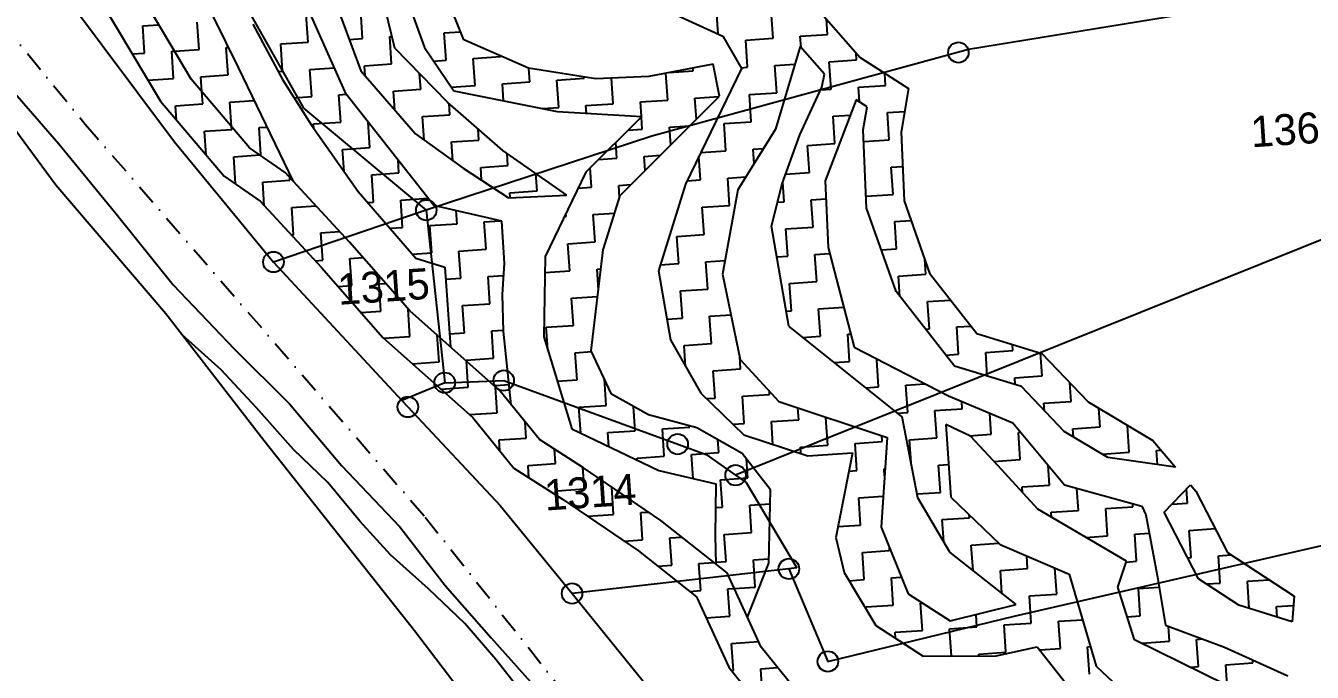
# Model space of a CAD drawing. Header units: metres. Extents: x 302356 to 305648, y 1939949 to 1943623.
# Drawn here: x 302956.7 to 303270.3, y 1940550 to 1940707.5 of the extents above; entities that cross this region are included whole.
import ezdxf

# ---------------------------------------------------------------- set-up
doc = ezdxf.new("R2010")
doc.units = ezdxf.units.M
doc.linetypes.add('DASHDOT', pattern=[1, 0.5, -0.25, 0, -0.25])
for name, color, linetype in [('LINE_WATER', 4, 'Continuous'), ('POLY_HATCH', 12, 'Continuous'), ('POLY_PARCEL', 6, 'Continuous'), ('POLY_WATER', 4, 'Continuous'), ('TEXT_PARCEL', 7, 'Continuous'), ('V_BOUND_STREAM_LINE', 7, 'DASHDOT')]:
    doc.layers.add(name, color=color, linetype=linetype)
doc.styles.add('TEXT_MAP', font='')
doc.styles.get('TEXT_MAP').set_extended_font_data('Kruti Dev 050')

msp = doc.modelspace()

# ---------------------------------------------------------------- linework, layer by layer
for centre in [(303184.03, 1940701.02), (303054.34, 1940662.62), (303017.09, 1940649.97), (303058.83, 1940620.57), (303073.22, 1940621.09), (303049.85, 1940614.66), (303115.61, 1940605.61), (303129.73, 1940598.04), (303142.72, 1940575.23), (303089.87, 1940569.22), (303152.22, 1940552.68)]:
    msp.add_circle(centre, 2.5)
at = {"layer": 'LINE_WATER'}
for p, q in [((302950.88, 1940694.77), (302964.75, 1940678.74)), ((302964.75, 1940678.74), (302978.79, 1940661.75)), ((302978.79, 1940661.75), (302992.64, 1940644.43)), ((302992.64, 1940644.43), (303007.56, 1940628.79)), ((303004.35, 1940623.74), (302994.84, 1940632.21)), ((303007.56, 1940628.79), (303021.03, 1940615.41)), ((303012.93, 1940614.44), (303004.35, 1940623.74)), ((303021.03, 1940615.41), (303033.65, 1940600.37)), ((303022, 1940604.31), (303012.93, 1940614.44)), ((303030.38, 1940596.28), (303022, 1940604.31)), ((303033.65, 1940600.37), (303047.88, 1940585.43)), ((303038.11, 1940586.82), (303030.38, 1940596.28)), ((303045.65, 1940578.62), (303038.11, 1940586.82)), ((303047.88, 1940585.43), (303058.95, 1940571.14)), ((303054.92, 1940570.34), (303045.65, 1940578.62)), ((303063.76, 1940561.91), (303054.92, 1940570.34)), ((303058.95, 1940571.14), (303070.12, 1940558.47)), ((303071.33, 1940553.19), (303063.76, 1940561.91)), ((303070.12, 1940558.47), (303081.74, 1940545.4)), ((303076.87, 1940546.04), (303071.33, 1940553.19))]:
    msp.add_line(p, q, dxfattribs=at)
at = {"layer": 'POLY_HATCH'}
for p, q in [((303046.65, 1940702.06), (303040.18, 1940729.14)), ((303063.52, 1940704.06), (303056.75, 1940720.84)), ((302997.06, 1940694.53), (302982.85, 1940718.34)), ((303031.08, 1940716.27), (303038.38, 1940696.54)), ((303048.64, 1940716.78), (303053.93, 1940702.22)), ((302975.36, 1940712.94), (302989.55, 1940689.15)), ((303034.81, 1940690.85), (303025.05, 1940712.73)), ((303148.23, 1940713.26), (303160.05, 1940699.8)), ((303008.54, 1940697.36), (303002.39, 1940709.88)), ((303113.48, 1940711.02), (303126.59, 1940705.01)), ((303012.1, 1940707.88), (303019.31, 1940694.44)), ((303079.25, 1940697.16), (303063.52, 1940704.06)), ((303126.59, 1940705.01), (303131.2, 1940697.1)), ((303059.57, 1940688.83), (303046.65, 1940702.06)), ((303053.93, 1940702.22), (303061.08, 1940691.7)), ((303145.46, 1940702.47), (303139.44, 1940682.36)), ((303151.4, 1940695.7), (303145.46, 1940702.47)), ((303021.96, 1940669.58), (303008.54, 1940697.36)), ((303095.67, 1940694.62), (303079.25, 1940697.16)), ((303124.29, 1940698.2), (303108.57, 1940695.16)), ((303131.2, 1940697.1), (303117.48, 1940668.96)), ((303125.81, 1940690.35), (303124.29, 1940698.2)), ((303160.05, 1940699.8), (303171.89, 1940692.21)), ((303011.28, 1940677.78), (302997.06, 1940694.53)), ((303019.31, 1940694.44), (303026.36, 1940683.31)), ((303038.38, 1940696.54), (303051.68, 1940681.19)), ((303108.57, 1940695.16), (303095.67, 1940694.62)), ((303150.74, 1940692.56), (303151.4, 1940695.7)), ((303056.21, 1940663.78), (303034.81, 1940690.85)), ((303061.08, 1940691.7), (303086.25, 1940686.65)), ((303145.35, 1940680.95), (303150.74, 1940692.56)), ((303171.89, 1940692.21), (303170.09, 1940681.61)), ((302989.55, 1940689.15), (303005.05, 1940670.91)), ((303072.96, 1940677.14), (303059.57, 1940688.83)), ((303111.2, 1940675.78), (303125.81, 1940690.35)), ((303159.1, 1940689.48), (303151.55, 1940669.75)), ((303161.8, 1940687.75), (303159.1, 1940689.48)), ((303160.85, 1940682.19), (303161.8, 1940687.75)), ((303086.25, 1940686.65), (303106.9, 1940685.39)), ((303106.9, 1940685.39), (303093.22, 1940671.87)), ((303026.36, 1940683.31), (303037.73, 1940667.17)), ((303051.68, 1940681.19), (303063.3, 1940672.84)), ((303139.44, 1940682.36), (303130.27, 1940667.59)), ((303161.66, 1940663.12), (303160.85, 1940682.19)), ((303170.09, 1940681.61), (303170.79, 1940664.88)), ((303141.07, 1940669.05), (303145.35, 1940680.95)), ((303019.93, 1940671.77), (303011.28, 1940677.78)), ((303088.62, 1940666.26), (303072.96, 1940677.14)), ((303101.57, 1940666.18), (303111.2, 1940675.78)), ((303063.3, 1940672.84), (303074.4, 1940665.63)), ((303093.22, 1940671.87), (303083.32, 1940651.32)), ((303005.05, 1940670.91), (303013.85, 1940664.79)), ((303035.62, 1940654.77), (303019.93, 1940671.77)), ((303117.48, 1940668.96), (303110.92, 1940647.84)), ((303138.49, 1940658.71), (303141.07, 1940669.05)), ((303151.55, 1940669.75), (303152.28, 1940653.47)), ((303037.73, 1940667.17), (303051.77, 1940650.88)), ((303074.4, 1940665.63), (303088.62, 1940666.26)), ((303097.48, 1940652.97), (303101.57, 1940666.18)), ((303130.27, 1940667.59), (303126.57, 1940647.02)), ((303013.85, 1940664.79), (303028.79, 1940648.61)), ((303072.72, 1940659.92), (303056.21, 1940663.78)), ((303168.84, 1940642.8), (303161.66, 1940663.12)), ((303170.79, 1940664.88), (303177.02, 1940647.27)), ((303073.41, 1940649.69), (303072.72, 1940659.92)), ((303142.68, 1940634.32), (303138.49, 1940658.71)), ((303050.32, 1940638.09), (303035.62, 1940654.77)), ((303094.5, 1940628.36), (303097.48, 1940652.97)), ((303152.28, 1940653.47), (303158.64, 1940629.22)), ((303051.77, 1940650.88), (303058.88, 1940648.71)), ((303083.32, 1940651.32), (303082.99, 1940631.73)), ((303028.79, 1940648.61), (303043.79, 1940631.59)), ((303058.88, 1940648.71), (303060.22, 1940629.27)), ((303072.93, 1940642.03), (303073.41, 1940649.69)), ((303110.92, 1940647.84), (303113.87, 1940630.98)), ((303126.57, 1940647.02), (303130.88, 1940626.26)), ((303177.02, 1940647.27), (303188.5, 1940632.53)), ((303073.2, 1940633.1), (303072.93, 1940642.03)), ((303183.04, 1940624.57), (303168.84, 1940642.8)), ((303072.33, 1940618.48), (303050.32, 1940638.09)), ((303170.31, 1940612.23), (303142.68, 1940634.32)), ((303043.79, 1940631.59), (303065.66, 1940612.09)), ((303075.04, 1940615.16), (303073.2, 1940633.1)), ((303082.99, 1940631.73), (303089.8, 1940609.32)), ((303188.5, 1940632.53), (303204.35, 1940627.73)), ((303099.52, 1940617.76), (303094.5, 1940628.36)), ((303113.87, 1940630.98), (303121.27, 1940618.05)), ((303158.64, 1940629.22), (303181.59, 1940617.34)), ((303130.88, 1940626.26), (303140.28, 1940616.01)), ((303204.35, 1940627.73), (303215.64, 1940615.91)), ((303199.37, 1940619.62), (303183.04, 1940624.57)), ((303081.92, 1940606.73), (303072.33, 1940618.48)), ((303209.84, 1940608.65), (303199.37, 1940619.62)), ((303108.49, 1940612.73), (303099.52, 1940617.76)), ((303121.27, 1940618.05), (303131.76, 1940607.87)), ((303140.28, 1940616.01), (303166.65, 1940607.26)), ((303181.59, 1940617.34), (303197.28, 1940610.78)), ((303215.64, 1940615.91), (303231.38, 1940606.49)), ((303120.31, 1940609.55), (303108.49, 1940612.73)), ((303174.18, 1940592.53), (303170.31, 1940612.23)), ((303065.66, 1940612.09), (303075.72, 1940599.77)), ((303089.8, 1940609.32), (303111.05, 1940599.15)), ((303131.34, 1940603.33), (303120.31, 1940609.55)), ((303180.97, 1940610.4), (303182.16, 1940592.7)), ((303186.97, 1940607.54), (303180.97, 1940610.4)), ((303197.28, 1940610.78), (303209.92, 1940595.66)), ((303092.64, 1940599.86), (303081.92, 1940606.73)), ((303131.76, 1940607.87), (303147.36, 1940602.75)), ((303166.65, 1940607.26), (303165.22, 1940585.39)), ((303193.62, 1940600.37), (303186.97, 1940607.54)), ((303220.41, 1940602.33), (303209.84, 1940608.65)), ((303231.38, 1940606.49), (303236.9, 1940600.01)), ((303138.24, 1940594.51), (303131.34, 1940603.33)), ((303147.36, 1940602.75), (303158.2, 1940603.48)), ((303158.2, 1940603.48), (303154.14, 1940582.89)), ((303075.72, 1940599.77), (303087.57, 1940592.19)), ((303111.49, 1940587.01), (303092.64, 1940599.86)), ((303203.42, 1940589.78), (303193.62, 1940600.37)), ((303236.9, 1940600.01), (303220.41, 1940602.33)), ((303111.05, 1940599.15), (303124.88, 1940595.93)), ((303124.88, 1940595.93), (303124.73, 1940583.32)), ((303137.79, 1940576.58), (303138.24, 1940594.51)), ((303209.92, 1940595.66), (303228.76, 1940590.51)), ((303234.17, 1940589.03), (303240.58, 1940595.69)), ((303240.58, 1940595.69), (303241.86, 1940594.19)), ((303241.86, 1940594.19), (303249.58, 1940579.2)), ((303087.57, 1940592.19), (303106.04, 1940579.59)), ((303181.97, 1940579.26), (303174.18, 1940592.53)), ((303182.16, 1940592.7), (303194.19, 1940581.17)), ((303228.76, 1940590.51), (303229.67, 1940588.36)), ((303224.97, 1940577.08), (303203.42, 1940589.78)), ((303229.67, 1940588.36), (303232.46, 1940573.6)), ((303242.51, 1940572.83), (303234.17, 1940589.03)), ((303127.66, 1940574.24), (303111.49, 1940587.01)), ((303165.22, 1940585.39), (303171.76, 1940569.14)), ((303124.73, 1940583.32), (303124.94, 1940576.39)), ((303154.14, 1940582.89), (303156.17, 1940574.31)), ((303194.19, 1940581.17), (303211.02, 1940573.96)), ((303106.04, 1940579.59), (303120.22, 1940568.39)), ((303198.08, 1940566.56), (303181.97, 1940579.26)), ((303249.58, 1940579.2), (303265.83, 1940568.55)), ((303132.61, 1940563.47), (303137.79, 1940576.58)), ((303222.85, 1940570.77), (303224.97, 1940577.08)), ((303135.97, 1940556.18), (303127.66, 1940574.24)), ((303156.17, 1940574.31), (303163.94, 1940561.41)), ((303211.02, 1940573.96), (303217.61, 1940551.54)), ((303232.46, 1940573.6), (303234.48, 1940561.48)), ((303252.38, 1940566.36), (303242.51, 1940572.83)), ((303120.22, 1940568.39), (303128.09, 1940551.31)), ((303171.76, 1940569.14), (303182.01, 1940562.57)), ((303226.98, 1940557.98), (303222.85, 1940570.77)), ((303265.83, 1940568.55), (303265.36, 1940562.3)), ((303182.01, 1940562.57), (303198.08, 1940566.56)), ((303265.36, 1940562.3), (303252.38, 1940566.36)), ((303163.94, 1940561.41), (303175.44, 1940553.96)), ((303234.48, 1940561.48), (303248.89, 1940556.17)), ((303145.21, 1940544.67), (303135.97, 1940556.18)), ((303193.23, 1940554.07), (303203.25, 1940556.2)), ((303203.25, 1940556.2), (303217.94, 1940537.59)), ((303254.78, 1940544.25), (303226.98, 1940557.98)), ((303248.89, 1940556.17), (303264.32, 1940549.14)), ((303175.44, 1940553.96), (303193.23, 1940554.07)), ((303128.09, 1940551.31), (303138.62, 1940538.18)), ((303217.61, 1940551.54), (303228.08, 1940541.72))]:
    msp.add_line(p, q, dxfattribs=at)
at = {"layer": 'POLY_HATCH', "linetype": 'Continuous'}
for p, q in [((303025.53, 1940703.54), (303025.08, 1940710.17)), ((303038.81, 1940704.43), (303038.36, 1940711.07)), ((303125.44, 1940705.54), (303125.12, 1940710.24)), ((303138.85, 1940704.5), (303138.4, 1940711.14)), ((302985.24, 1940707.49), (302989.17, 1940707.76)), ((302985.69, 1940700.85), (302985.24, 1940707.49)), ((302998.97, 1940701.75), (302998.52, 1940708.39)), ((303152.13, 1940705.39), (303151.88, 1940709.11)), ((303018.89, 1940703.09), (303025.53, 1940703.54)), ((303035.54, 1940704.21), (303038.81, 1940704.43)), ((303045.44, 1940704.88), (303045.97, 1940704.91)), ((303045.89, 1940698.24), (303045.44, 1940704.88)), ((303058.72, 1940705.77), (303062.72, 1940706.04)), ((303059.17, 1940699.13), (303058.72, 1940705.77)), ((303132.21, 1940704.05), (303138.85, 1940704.5)), ((303132.65, 1940697.41), (303132.21, 1940704.05)), ((303145.49, 1940704.95), (303152.13, 1940705.39)), ((303145.67, 1940702.23), (303145.49, 1940704.95)), ((302982.69, 1940700.65), (302985.69, 1940700.85)), ((302992.33, 1940701.3), (302992.99, 1940701.34)), ((302992.77, 1940694.66), (302992.33, 1940701.3)), ((302992.99, 1940701.34), (302998.97, 1940701.75)), ((303005.61, 1940702.19), (303006.15, 1940702.23)), ((303006.05, 1940695.55), (303005.61, 1940702.19)), ((303019.33, 1940696.45), (303018.89, 1940703.09)), ((303065.81, 1940699.58), (303072.45, 1940700.03)), ((303072.45, 1940700.03), (303072.44, 1940700.14)), ((303159.21, 1940699.2), (303159.1, 1940700.88)), ((303025.97, 1940696.9), (303031.93, 1940697.3)), ((303026.42, 1940690.26), (303025.97, 1940696.9)), ((303039.25, 1940697.79), (303045.89, 1940698.24)), ((303039.42, 1940695.34), (303039.25, 1940697.79)), ((303056.17, 1940698.93), (303059.17, 1940699.13)), ((303066.26, 1940692.94), (303065.81, 1940699.58)), ((303079.54, 1940693.83), (303079.31, 1940697.15)), ((303119.38, 1940696.52), (303119.33, 1940697.24)), ((303131.08, 1940697.31), (303132.65, 1940697.41)), ((303139.29, 1940697.86), (303144.18, 1940698.19)), ((303139.74, 1940691.22), (303139.29, 1940697.86)), ((303152.57, 1940698.75), (303159.21, 1940699.2)), ((303153.02, 1940692.11), (303152.57, 1940698.75)), ((302986.52, 1940694.24), (302992.77, 1940694.66)), ((302999.41, 1940695.11), (303006.05, 1940695.55)), ((302999.66, 1940691.46), (302999.41, 1940695.11)), ((303018.27, 1940696.38), (303019.33, 1940696.45)), ((303052.98, 1940692.04), (303052.72, 1940695.84)), ((303072.9, 1940693.39), (303079.54, 1940693.83)), ((303086.18, 1940694.28), (303092.82, 1940694.73)), ((303086.62, 1940687.64), (303086.18, 1940694.28)), ((303092.82, 1940694.73), (303092.79, 1940695.06)), ((303099.9, 1940688.54), (303099.48, 1940694.78)), ((303113.18, 1940689.43), (303112.74, 1940695.97)), ((303113.57, 1940696.13), (303119.38, 1940696.52)), ((303166.3, 1940693.01), (303166.1, 1940695.92)), ((302999.86, 1940688.47), (302999.66, 1940691.46)), ((303033.06, 1940690.7), (303034.83, 1940690.82)), ((303033.51, 1940684.06), (303033.06, 1940690.7)), ((303046.34, 1940691.6), (303052.98, 1940692.04)), ((303046.65, 1940687), (303046.34, 1940691.6)), ((303060.5, 1940692.55), (303066.26, 1940692.94)), ((303073.17, 1940689.27), (303072.9, 1940693.39)), ((303133.1, 1940690.77), (303139.74, 1940691.22)), ((303133.55, 1940684.13), (303133.1, 1940690.77)), ((303150.45, 1940691.94), (303153.02, 1940692.11)), ((303159.66, 1940692.56), (303166.3, 1940693.01)), ((303159.9, 1940688.96), (303159.66, 1940692.56)), ((302993.22, 1940688.02), (302999.86, 1940688.47)), ((302993.46, 1940684.56), (302993.22, 1940688.02)), ((303006.5, 1940688.91), (303012.43, 1940689.31)), ((303006.9, 1940682.94), (303006.5, 1940688.91)), ((303022.15, 1940689.97), (303026.42, 1940690.26)), ((303060.07, 1940685.85), (303059.88, 1940688.56)), ((303082.65, 1940687.37), (303086.62, 1940687.64)), ((303093.26, 1940688.09), (303099.9, 1940688.54)), ((303093.39, 1940686.22), (303093.26, 1940688.09)), ((303106.54, 1940688.98), (303113.18, 1940689.43)), ((303106.78, 1940685.4), (303106.54, 1940688.98)), ((303119.82, 1940689.88), (303125.74, 1940690.28)), ((303120.17, 1940684.72), (303119.82, 1940689.88)), ((303053.43, 1940685.41), (303060.07, 1940685.85)), ((303053.81, 1940679.66), (303053.43, 1940685.41)), ((303106.99, 1940682.34), (303106.79, 1940685.28)), ((303153.47, 1940685.47), (303157.68, 1940685.76)), ((303153.92, 1940678.83), (303153.47, 1940685.47)), ((303166.75, 1940686.37), (303170.94, 1940686.65)), ((303167.19, 1940679.73), (303166.75, 1940686.37)), ((303000.31, 1940681.83), (303006.95, 1940682.27)), ((303000.7, 1940676.03), (303000.31, 1940681.83)), ((303006.95, 1940682.27), (303006.9, 1940682.94)), ((303013.59, 1940682.72), (303015.55, 1940682.85)), ((303014.04, 1940676.08), (303013.59, 1940682.72)), ((303026.87, 1940683.62), (303033.51, 1940684.06)), ((303026.94, 1940682.49), (303026.87, 1940683.62)), ((303040.59, 1940677.87), (303040.18, 1940684.06)), ((303067.15, 1940679.66), (303066.97, 1940682.37)), ((303103.58, 1940682.11), (303106.99, 1940682.34)), ((303113.63, 1940682.79), (303118.57, 1940683.12)), ((303113.92, 1940678.49), (303113.63, 1940682.79)), ((303126.91, 1940683.69), (303133.55, 1940684.13)), ((303127.36, 1940677.05), (303126.91, 1940683.69)), ((303060.51, 1940679.21), (303067.15, 1940679.66)), ((303060.82, 1940674.62), (303060.51, 1940679.21)), ((303100.8, 1940675.26), (303100.54, 1940679.11)), ((303147.28, 1940678.39), (303153.92, 1940678.83)), ((303147.72, 1940671.75), (303147.28, 1940678.39)), ((303160.97, 1940679.31), (303167.19, 1940679.73)), ((303007.4, 1940675.63), (303013.76, 1940676.06)), ((303007.84, 1940669), (303007.4, 1940675.63)), ((303013.76, 1940676.06), (303014.04, 1940676.08)), ((303033.95, 1940677.42), (303040.59, 1940677.87)), ((303034.32, 1940672.02), (303033.95, 1940677.42)), ((303074.24, 1940673.47), (303074.04, 1940676.39)), ((303096.34, 1940674.96), (303100.8, 1940675.26)), ((303107.44, 1940675.7), (303111.4, 1940675.97)), ((303107.67, 1940672.25), (303107.44, 1940675.7)), ((303121.16, 1940669.96), (303120.78, 1940675.72)), ((303121.22, 1940676.63), (303127.36, 1940677.05)), ((303134, 1940677.49), (303136.53, 1940677.66)), ((303134.23, 1940673.97), (303134, 1940677.49)), ((303047.68, 1940671.68), (303047.47, 1940674.83)), ((303067.6, 1940673.02), (303074.24, 1940673.47)), ((303067.81, 1940669.91), (303067.6, 1940673.02)), ((303094.61, 1940668.17), (303094.29, 1940672.93)), ((303167.64, 1940673.09), (303170.44, 1940673.28)), ((303168.09, 1940666.45), (303167.64, 1940673.09)), ((303007.81, 1940668.99), (303007.84, 1940669)), ((303014.48, 1940669.44), (303021.12, 1940669.89)), ((303014.87, 1940663.69), (303014.48, 1940669.44)), ((303021.05, 1940671), (303021.01, 1940671.54)), ((303021.12, 1940669.89), (303021.08, 1940670.53)), ((303041.04, 1940671.23), (303047.68, 1940671.68)), ((303041.49, 1940664.59), (303041.04, 1940671.23)), ((303081.33, 1940667.28), (303081.04, 1940671.53)), ((303101.25, 1940668.62), (303104.22, 1940668.82)), ((303117.86, 1940669.74), (303121.16, 1940669.96)), ((303127.8, 1940670.41), (303132.2, 1940670.7)), ((303128.25, 1940663.77), (303127.8, 1940670.41)), ((303141.53, 1940664.66), (303141.21, 1940669.44)), ((303141.9, 1940671.36), (303147.72, 1940671.75)), ((303054.77, 1940665.49), (303054.76, 1940665.61)), ((303074.69, 1940666.83), (303081.33, 1940667.28)), ((303074.77, 1940665.65), (303074.69, 1940666.83)), ((303088.07, 1940666.23), (303088.04, 1940666.66)), ((303091.33, 1940667.95), (303094.61, 1940668.17)), ((303101.44, 1940665.76), (303101.25, 1940668.62)), ((303161.54, 1940666.01), (303168.09, 1940666.45)), ((303021.57, 1940663.25), (303027.43, 1940663.64)), ((303022.02, 1940656.61), (303021.57, 1940663.25)), ((303040.04, 1940664.49), (303041.49, 1940664.59)), ((303048.13, 1940665.04), (303054.77, 1940665.49)), ((303048.58, 1940658.4), (303048.13, 1940665.04)), ((303061.85, 1940659.29), (303061.64, 1940662.51)), ((303121.61, 1940663.32), (303128.25, 1940663.77)), ((303122.06, 1940656.68), (303121.61, 1940663.32)), ((303139.95, 1940664.55), (303141.53, 1940664.66)), ((303148.17, 1940665.11), (303151.75, 1940665.35)), ((303148.62, 1940658.47), (303148.17, 1940665.11)), ((303055.22, 1940658.85), (303061.85, 1940659.29)), ((303068.49, 1940659.74), (303072.36, 1940660)), ((303068.94, 1940653.1), (303068.49, 1940659.74)), ((303088.01, 1940661.06), (303088.41, 1940661.08)), ((303088.41, 1940661.08), (303088.37, 1940661.79)), ((303095.05, 1940661.53), (303100.24, 1940661.88)), ((303095.5, 1940654.89), (303095.05, 1940661.53)), ((303168.54, 1940659.81), (303172.49, 1940660.08)), ((303168.98, 1940653.17), (303168.54, 1940659.81)), ((303021.44, 1940656.57), (303022.02, 1940656.61)), ((303028.66, 1940657.06), (303033.23, 1940657.37)), ((303029.1, 1940650.42), (303028.66, 1940657.06)), ((303045.47, 1940658.19), (303048.58, 1940658.4)), ((303055.66, 1940652.21), (303055.22, 1940658.85)), ((303115.42, 1940656.23), (303122.06, 1940656.68)), ((303115.87, 1940649.59), (303115.42, 1940656.23)), ((303141.98, 1940658.02), (303148.62, 1940658.47)), ((303142.43, 1940651.38), (303141.98, 1940658.02)), ((303062.3, 1940652.65), (303068.94, 1940653.1)), ((303088.86, 1940654.44), (303095.5, 1940654.89)), ((303089.31, 1940647.8), (303088.86, 1940654.44)), ((303165.26, 1940652.92), (303168.98, 1940653.17)), ((303027.24, 1940650.29), (303029.1, 1940650.42)), ((303035.74, 1940650.87), (303038.88, 1940651.08)), ((303036.19, 1940644.23), (303035.74, 1940650.87)), ((303050.9, 1940651.89), (303055.66, 1940652.21)), ((303062.75, 1940646.01), (303062.3, 1940652.65)), ((303122.51, 1940650.04), (303127.17, 1940650.35)), ((303122.95, 1940643.4), (303122.51, 1940650.04)), ((303139.78, 1940651.2), (303142.43, 1940651.38)), ((303149.07, 1940651.83), (303152.65, 1940652.07)), ((303149.51, 1940645.19), (303149.07, 1940651.83)), ((303176.07, 1940646.98), (303175.82, 1940650.64)), ((303069.39, 1940646.46), (303073.22, 1940646.72)), ((303083.26, 1940647.4), (303089.31, 1940647.8)), ((303095.95, 1940648.25), (303096.92, 1940648.32)), ((303096.29, 1940643.16), (303095.95, 1940648.25)), ((303111.37, 1940649.29), (303115.87, 1940649.59)), ((303169.43, 1940646.53), (303176.07, 1940646.98)), ((303032.85, 1940644), (303036.19, 1940644.23)), ((303042.83, 1940644.67), (303044.43, 1940644.78)), ((303043.28, 1940638.03), (303042.83, 1940644.67)), ((303059.08, 1940645.77), (303062.75, 1940646.01)), ((303069.84, 1940639.82), (303069.39, 1940646.46)), ((303142.87, 1940644.74), (303149.51, 1940645.19)), ((303143.32, 1940638.1), (303142.87, 1940644.74)), ((303169.76, 1940641.61), (303169.43, 1940646.53)), ((303089.76, 1940641.16), (303096.1, 1940641.59)), ((303090.2, 1940634.52), (303089.76, 1940641.16)), ((303116.31, 1940642.95), (303122.95, 1940643.4)), ((303116.76, 1940636.31), (303116.31, 1940642.95)), ((303176.52, 1940640.34), (303182.12, 1940640.72)), ((303038.4, 1940637.7), (303043.28, 1940638.03)), ((303049.92, 1940638.48), (303049.97, 1940638.48)), ((303050.36, 1940631.84), (303049.92, 1940638.48)), ((303063.2, 1940639.37), (303069.84, 1940639.82)), ((303063.64, 1940632.74), (303063.2, 1940639.37)), ((303142.05, 1940638.02), (303143.32, 1940638.1)), ((303149.96, 1940638.55), (303156.08, 1940638.96)), ((303150.41, 1940631.91), (303149.96, 1940638.55)), ((303176.97, 1940633.7), (303176.52, 1940640.34)), ((303083.56, 1940634.08), (303090.2, 1940634.52)), ((303112.98, 1940636.06), (303116.76, 1940636.31)), ((303123.4, 1940636.76), (303128.63, 1940637.11)), ((303123.85, 1940630.12), (303123.4, 1940636.76)), ((303183.61, 1940634.15), (303187.06, 1940634.38)), ((303043.98, 1940631.41), (303050.36, 1940631.84)), ((303057.45, 1940625.65), (303057.02, 1940632.12)), ((303060, 1940632.49), (303063.64, 1940632.74)), ((303070.28, 1940633.18), (303073.19, 1940633.38)), ((303070.73, 1940626.54), (303070.28, 1940633.18)), ((303083.93, 1940628.63), (303083.56, 1940634.08)), ((303146.06, 1940631.62), (303150.41, 1940631.91)), ((303157.05, 1940632.36), (303157.8, 1940632.41)), ((303157.49, 1940625.72), (303157.05, 1940632.36)), ((303175.98, 1940633.63), (303176.97, 1940633.7)), ((303184.05, 1940627.51), (303183.61, 1940634.15)), ((303090.65, 1940627.88), (303094.6, 1940628.15)), ((303117.21, 1940629.67), (303123.85, 1940630.12)), ((303117.55, 1940624.54), (303117.21, 1940629.67)), ((303190.69, 1940627.95), (303197.33, 1940628.4)), ((303191.08, 1940622.13), (303190.69, 1940627.95)), ((303197.33, 1940628.4), (303197.23, 1940629.88)), ((303050.94, 1940625.21), (303057.45, 1940625.65)), ((303064.09, 1940626.1), (303070.73, 1940626.54)), ((303064.11, 1940625.8), (303064.09, 1940626.1)), ((303064.54, 1940619.46), (303064.11, 1940625.8)), ((303091.1, 1940621.24), (303090.65, 1940627.88)), ((303130.94, 1940623.93), (303130.73, 1940626.97)), ((303153.75, 1940625.47), (303157.49, 1940625.72)), ((303164.13, 1940626.16), (303164.5, 1940626.19)), ((303164.58, 1940619.53), (303164.13, 1940626.16)), ((303180.91, 1940627.3), (303184.05, 1940627.51)), ((303204.42, 1940622.21), (303204.04, 1940627.82)), ((303124.3, 1940623.48), (303130.94, 1940623.93)), ((303124.74, 1940616.84), (303124.3, 1940623.48)), ((303197.78, 1940621.76), (303204.42, 1940622.21)), ((303197.89, 1940620.07), (303197.78, 1940621.76)), ((303057.9, 1940619.01), (303064.54, 1940619.46)), ((303071.18, 1940619.9), (303074.53, 1940620.13)), ((303071.21, 1940619.48), (303071.18, 1940619.9)), ((303071.63, 1940613.26), (303071.21, 1940619.48)), ((303086.27, 1940620.92), (303091.1, 1940621.24)), ((303098.18, 1940615.05), (303097.75, 1940621.5)), ((303138.02, 1940617.74), (303137.97, 1940618.53)), ((303161.45, 1940619.31), (303164.58, 1940619.53)), ((303171.22, 1940619.97), (303175.9, 1940620.29)), ((303171.67, 1940613.33), (303171.22, 1940619.97)), ((303211.51, 1940616.02), (303211.2, 1940620.55)), ((303122.67, 1940616.7), (303124.74, 1940616.84)), ((303131.38, 1940617.29), (303138.02, 1940617.74)), ((303131.83, 1940610.65), (303131.38, 1940617.29)), ((303184.95, 1940614.23), (303184.83, 1940615.99)), ((303204.87, 1940615.57), (303211.51, 1940616.02)), ((303204.99, 1940613.73), (303204.87, 1940615.57)), ((303064.99, 1940612.82), (303071.63, 1940613.26)), ((303064.99, 1940612.69), (303064.99, 1940612.82)), ((303091.54, 1940614.61), (303098.18, 1940615.05)), ((303091.97, 1940608.28), (303091.54, 1940614.61)), ((303105.27, 1940608.86), (303104.87, 1940614.75)), ((303145.11, 1940611.54), (303144.91, 1940614.47)), ((303169.14, 1940613.16), (303171.67, 1940613.33)), ((303178.31, 1940613.78), (303184.95, 1940614.23)), ((303178.75, 1940607.14), (303178.31, 1940613.78)), ((303192.03, 1940608.03), (303191.69, 1940613.11)), ((303218.59, 1940609.82), (303218.29, 1940614.32)), ((303078.71, 1940607.07), (303078.45, 1940610.98)), ((303111.91, 1940609.31), (303118.55, 1940609.75)), ((303112.36, 1940602.67), (303111.91, 1940609.31)), ((303118.55, 1940609.75), (303118.53, 1940610.02)), ((303129.09, 1940610.46), (303131.83, 1940610.65)), ((303138.47, 1940611.1), (303145.11, 1940611.54)), ((303138.84, 1940605.55), (303138.47, 1940611.1)), ((303151.75, 1940611.99), (303152.29, 1940612.03)), ((303152.2, 1940605.35), (303151.75, 1940611.99)), ((303211.95, 1940609.38), (303218.59, 1940609.82)), ((303212.09, 1940607.31), (303211.95, 1940609.38)), ((303225.68, 1940603.63), (303225.24, 1940610.16)), ((303072.07, 1940606.62), (303078.71, 1940607.07)), ((303072.25, 1940604.03), (303072.07, 1940606.62)), ((303098.63, 1940608.41), (303105.27, 1940608.86)), ((303098.86, 1940604.98), (303098.63, 1940608.41)), ((303125.64, 1940603.56), (303125.43, 1940606.66)), ((303158.84, 1940605.8), (303165.48, 1940606.25)), ((303165.48, 1940606.25), (303165.38, 1940607.69)), ((303172.11, 1940606.69), (303178.75, 1940607.14)), ((303172.49, 1940601.15), (303172.11, 1940606.69)), ((303186.69, 1940607.67), (303192.03, 1940608.03)), ((303198.67, 1940608.48), (303199.17, 1940608.52)), ((303199.12, 1940601.84), (303198.67, 1940608.48)), ((303085.8, 1940600.88), (303085.56, 1940604.4)), ((303119, 1940603.11), (303125.64, 1940603.56)), ((303119.4, 1940597.21), (303119, 1940603.11)), ((303145.56, 1940604.9), (303152.2, 1940605.35)), ((303145.66, 1940603.31), (303145.56, 1940604.9)), ((303159.28, 1940599.16), (303158.84, 1940605.8)), ((303219.04, 1940603.18), (303225.68, 1940603.63)), ((303219.04, 1940603.15), (303219.04, 1940603.18)), ((303232.32, 1940604.08), (303233.37, 1940604.15)), ((303232.55, 1940600.62), (303232.32, 1940604.08)), ((303079.16, 1940600.43), (303085.8, 1940600.88)), ((303079.36, 1940597.44), (303079.16, 1940600.43)), ((303092.89, 1940594.69), (303092.53, 1940599.93)), ((303105.72, 1940602.22), (303112.36, 1940602.67)), ((303105.75, 1940601.68), (303105.72, 1940602.22)), ((303132.72, 1940597.37), (303132.42, 1940601.96)), ((303179.2, 1940600.5), (303181.62, 1940600.66)), ((303179.65, 1940593.86), (303179.2, 1940600.5)), ((303192.66, 1940601.41), (303199.12, 1940601.84)), ((303206.21, 1940595.65), (303205.88, 1940600.49)), ((303126.08, 1940596.92), (303132.72, 1940597.37)), ((303126.53, 1940590.28), (303126.08, 1940596.92)), ((303157.33, 1940599.03), (303159.28, 1940599.16)), ((303165.92, 1940599.61), (303166.15, 1940599.62)), ((303166.04, 1940597.88), (303165.92, 1940599.61)), ((303086.25, 1940594.24), (303092.89, 1940594.69)), ((303086.33, 1940592.98), (303086.25, 1940594.24)), ((303099.53, 1940595.13), (303099.57, 1940595.14)), ((303099.97, 1940588.49), (303099.53, 1940595.13)), ((303173.99, 1940593.48), (303179.65, 1940593.86)), ((303199.57, 1940595.2), (303206.21, 1940595.65)), ((303199.66, 1940593.84), (303199.57, 1940595.2)), ((303213.29, 1940589.46), (303212.93, 1940594.84)), ((303239.85, 1940591.25), (303239.62, 1940594.69)), ((303124.81, 1940590.17), (303126.53, 1940590.28)), ((303133.17, 1940590.73), (303138.15, 1940591.07)), ((303133.62, 1940584.09), (303133.17, 1940590.73)), ((303159.73, 1940592.52), (303165.71, 1940592.92)), ((303160.18, 1940585.88), (303159.73, 1940592.52)), ((303219.93, 1940589.9), (303226.57, 1940590.35)), ((303226.57, 1940590.35), (303226.52, 1940591.12)), ((303236.05, 1940590.99), (303239.85, 1940591.25)), ((303093.61, 1940588.07), (303099.97, 1940588.49)), ((303106.61, 1940588.94), (303108.48, 1940589.07)), ((303107.06, 1940582.3), (303106.61, 1940588.94)), ((303180.1, 1940587.22), (303186.74, 1940587.67)), ((303180.46, 1940581.84), (303180.1, 1940587.22)), ((303186.74, 1940587.67), (303186.69, 1940588.36)), ((303206.66, 1940589.01), (303213.29, 1940589.46)), ((303206.73, 1940587.82), (303206.66, 1940589.01)), ((303220.38, 1940583.27), (303219.93, 1940589.9)), ((303126.98, 1940583.64), (303133.62, 1940584.09)), ((303154.66, 1940585.51), (303160.18, 1940585.88)), ((303240.3, 1940584.61), (303246.58, 1940585.03)), ((303240.75, 1940577.97), (303240.3, 1940584.61)), ((303102.51, 1940582), (303107.06, 1940582.3)), ((303113.7, 1940582.75), (303116.64, 1940582.95)), ((303114.15, 1940576.11), (303113.7, 1940582.75)), ((303127.43, 1940577), (303126.98, 1940583.64)), ((303187.18, 1940581.03), (303193.82, 1940581.48)), ((303187.6, 1940574.82), (303187.18, 1940581.03)), ((303193.82, 1940581.48), (303193.82, 1940581.53)), ((303215.08, 1940582.91), (303220.38, 1940583.27)), ((303227.02, 1940583.71), (303230.51, 1940583.95)), ((303227.47, 1940577.07), (303227.02, 1940583.71)), ((303160.62, 1940579.24), (303167.26, 1940579.69)), ((303161.07, 1940572.6), (303160.62, 1940579.24)), ((303167.26, 1940579.69), (303167.21, 1940580.44)), ((303200.91, 1940575.28), (303200.7, 1940578.38)), ((303239.9, 1940577.91), (303240.75, 1940577.97)), ((303247.39, 1940578.41), (303250.46, 1940578.62)), ((303247.83, 1940571.78), (303247.39, 1940578.41)), ((303110.74, 1940575.88), (303114.15, 1940576.11)), ((303120.79, 1940576.56), (303124.42, 1940576.8)), ((303121.23, 1940569.92), (303120.79, 1940576.56)), ((303124.93, 1940576.84), (303127.43, 1940577)), ((303134.07, 1940577.45), (303137.82, 1940577.7)), ((303134.51, 1940570.81), (303134.07, 1940577.45)), ((303194.27, 1940574.84), (303200.91, 1940575.28)), ((303194.65, 1940569.27), (303194.27, 1940574.84)), ((303208, 1940569.09), (303207.57, 1940575.44)), ((303224.91, 1940576.9), (303227.47, 1940577.07)), ((303157.36, 1940572.35), (303161.07, 1940572.6)), ((303167.71, 1940573.05), (303170.12, 1940573.21)), ((303168.16, 1940566.41), (303167.71, 1940573.05)), ((303244.47, 1940571.55), (303247.83, 1940571.78)), ((303254.47, 1940572.22), (303259.69, 1940572.57)), ((303254.92, 1940565.58), (303254.47, 1940572.22)), ((303118.52, 1940569.73), (303121.23, 1940569.92)), ((303127.87, 1940570.36), (303129.39, 1940570.47)), ((303128.32, 1940563.72), (303127.87, 1940570.36)), ((303129.39, 1940570.47), (303134.51, 1940570.81)), ((303201.36, 1940568.64), (303208, 1940569.09)), ((303201.8, 1940562), (303201.36, 1940568.64)), ((303227.92, 1940570.43), (303232.93, 1940570.77)), ((303228.36, 1940563.79), (303227.92, 1940570.43)), ((303161.52, 1940565.96), (303168.16, 1940566.41)), ((303161.56, 1940565.37), (303161.52, 1940565.96)), ((303174.8, 1940566.86), (303175.28, 1940566.89)), ((303175.25, 1940560.22), (303174.8, 1940566.86)), ((303254.88, 1940565.58), (303254.92, 1940565.58)), ((303261.56, 1940566.03), (303265.66, 1940566.31)), ((303261.74, 1940563.44), (303261.56, 1940566.03)), ((303122.55, 1940563.34), (303128.32, 1940563.72)), ((303188.53, 1940561.11), (303188.32, 1940564.14)), ((303208.44, 1940562.45), (303214.29, 1940562.85)), ((303208.89, 1940555.81), (303208.44, 1940562.45)), ((303225.17, 1940563.58), (303228.36, 1940563.79)), ((303168.61, 1940559.77), (303175.25, 1940560.22)), ((303168.7, 1940558.33), (303168.61, 1940559.77)), ((303181.89, 1940560.66), (303188.53, 1940561.11)), ((303182.33, 1940554.02), (303181.89, 1940560.66)), ((303195.16, 1940561.56), (303201.8, 1940562)), ((303195.61, 1940554.92), (303195.16, 1940561.56)), ((303235.45, 1940557.6), (303235.21, 1940561.21)), ((303128.77, 1940557.08), (303135.35, 1940557.53)), ((303129.22, 1940550.44), (303128.77, 1940557.08)), ((303203.83, 1940555.47), (303208.89, 1940555.81)), ((303215.53, 1940556.26), (303216.21, 1940556.31)), ((303215.98, 1940549.62), (303215.53, 1940556.26)), ((303228.81, 1940557.15), (303235.45, 1940557.6)), ((303228.82, 1940557.07), (303228.81, 1940557.15)), ((303242.09, 1940558.05), (303243.53, 1940558.15)), ((303242.54, 1940551.41), (303242.09, 1940558.05)), ((303182.03, 1940554), (303182.33, 1940554.02)), ((303188.97, 1940554.47), (303195.61, 1940554.92)), ((303189, 1940554.05), (303188.97, 1940554.47)), ((303255.82, 1940552.3), (303255.77, 1940553.04)), ((303128.8, 1940550.42), (303129.22, 1940550.44)), ((303135.86, 1940550.89), (303139.99, 1940551.17)), ((303136.3, 1940544.25), (303135.86, 1940550.89)), ((303240.56, 1940551.28), (303242.54, 1940551.41)), ((303249.18, 1940551.86), (303255.82, 1940552.3)), ((303249.51, 1940546.85), (303249.18, 1940551.86))]:
    msp.add_line(p, q, dxfattribs=at)
at = {"layer": 'POLY_PARCEL'}
for p, q in [((303001.9, 1940727.26), (303024.42, 1940687.48)), ((303238.39, 1940710.15), (303186.51, 1940701.7)), ((303186.51, 1940701.7), (303109.34, 1940680.59)), ((303024.42, 1940687.48), (303054.34, 1940662.62)), ((303341.36, 1940683), (303129.73, 1940598.04)), ((303109.34, 1940680.59), (303054.34, 1940662.62)), ((303054.34, 1940662.62), (303017.09, 1940649.97)), ((303054.34, 1940662.62), (303058.83, 1940620.57)), ((303058.83, 1940620.57), (303048.38, 1940616.24)), ((303058.83, 1940620.57), (303073.22, 1940621.09)), ((303073.22, 1940621.09), (303122.52, 1940603.09)), ((303122.52, 1940603.09), (303129.73, 1940598.04)), ((303129.73, 1940598.04), (303132.3, 1940596.24)), ((303132.3, 1940596.24), (303144.67, 1940575.45)), ((303197.61, 1940563.7), (303281.98, 1940583.1)), ((303142.72, 1940575.23), (303089.87, 1940569.22)), ((303144.67, 1940575.45), (303142.72, 1940575.23)), ((303142.72, 1940575.23), (303152.22, 1940552.68)), ((303152.22, 1940552.68), (303197.61, 1940563.7))]:
    msp.add_line(p, q, dxfattribs=at)
at = {"layer": 'POLY_WATER'}
for p, q in [((302932.61, 1940760.1), (302992.95, 1940679.22)), ((302964.08, 1940668.71), (302944.87, 1940694.67)), ((302992.95, 1940679.22), (303017.09, 1940649.97)), ((302990.83, 1940637.39), (302964.08, 1940668.71)), ((303017.09, 1940649.97), (303048.38, 1940616.24)), ((303014.77, 1940606.47), (302990.83, 1940637.39)), ((303048.38, 1940616.24), (303049.85, 1940614.66)), ((303049.85, 1940614.66), (303072.33, 1940590.64)), ((303051.47, 1940560.14), (303014.77, 1940606.47)), ((303072.33, 1940590.64), (303089.87, 1940569.22)), ((303089.87, 1940569.22), (303090.94, 1940567.92)), ((303090.94, 1940567.92), (303146.54, 1940499.36)), ((303076.08, 1940527.94), (303051.47, 1940560.14))]:
    msp.add_line(p, q, dxfattribs=at)
at = {"layer": 'V_BOUND_STREAM_LINE', "ltscale": 10}
for p, q in [((302867.35, 1940810), (302971.21, 1940683.59)), ((302971.21, 1940683.59), (303054.1, 1940587.84)), ((303054.1, 1940587.84), (303131.24, 1940490.13))]:
    msp.add_line(p, q, dxfattribs=at)

# ---------------------------------------------------------------- texts
at = {"layer": 'TEXT_PARCEL', "style": 'TEXT_MAP'}
for s, p in [('1368', (303255.5, 1940677.9)), ('1315', (303032.99, 1940639.53)), ('1314', (303083.34, 1940589.42))]:
    msp.add_text(s, height=7.545, rotation=3.8538, dxfattribs=at).set_placement(p)

doc.saveas('drawing.dxf')
